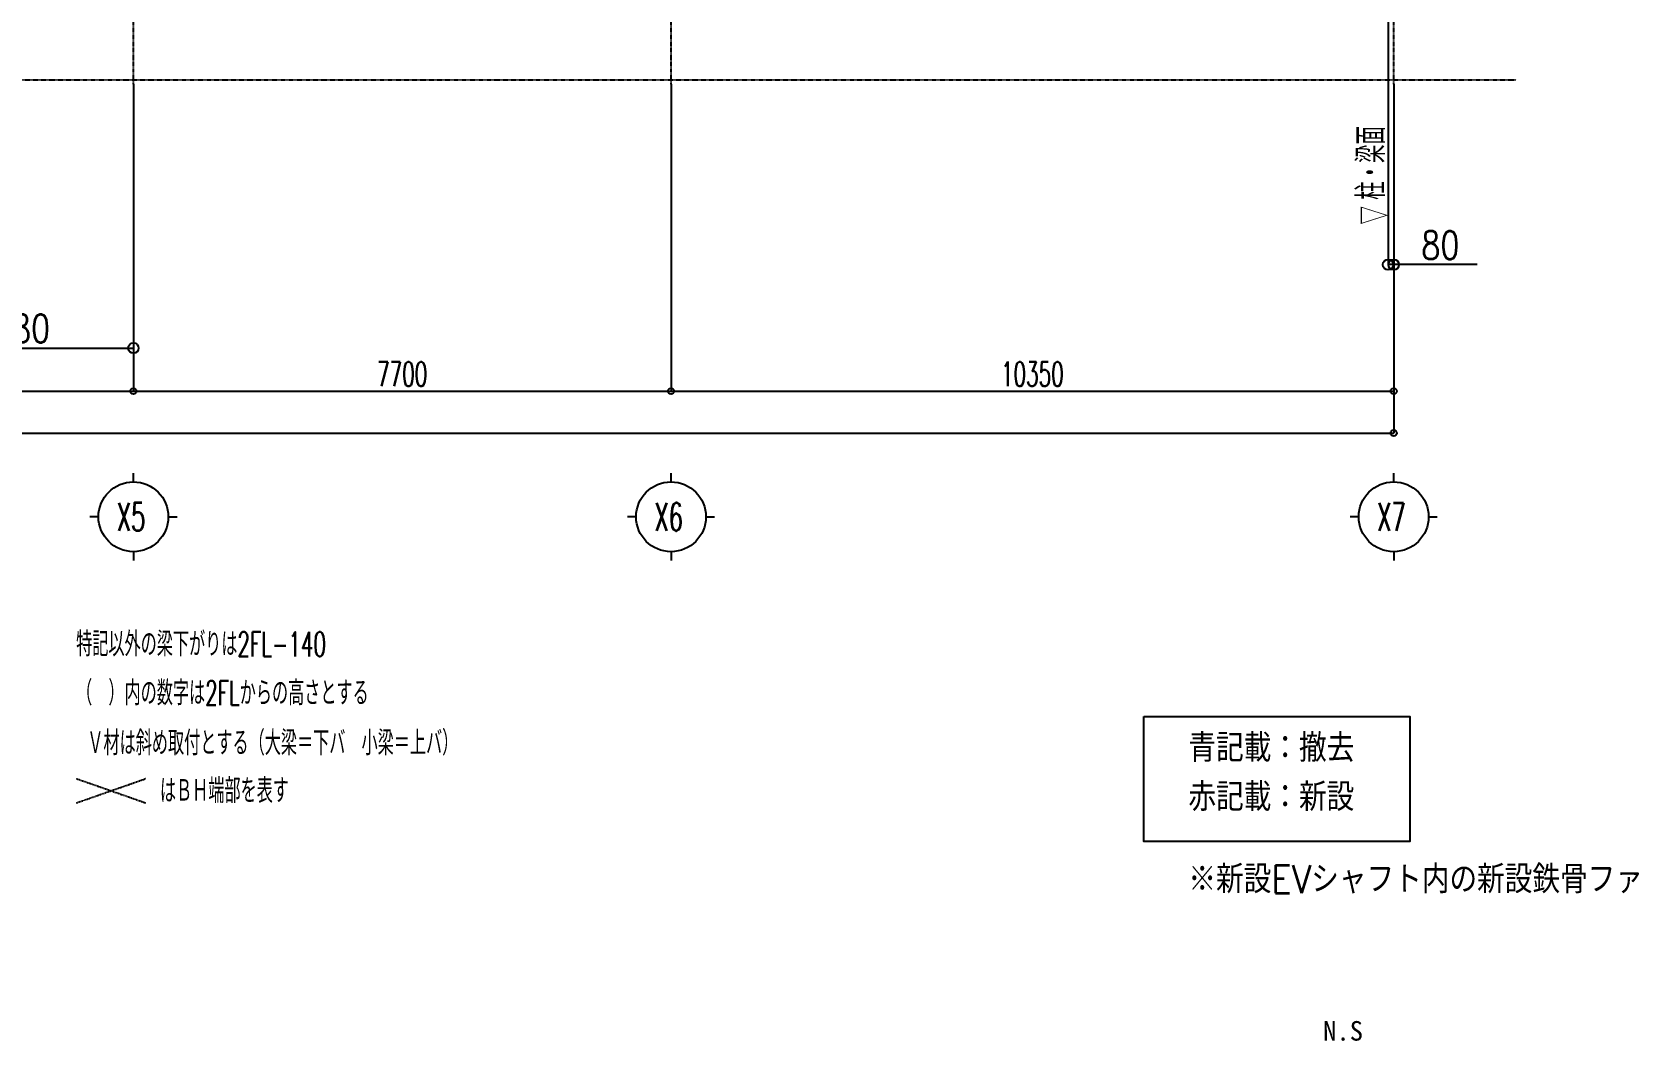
# Model space of a CAD drawing. Header units: millimetres. Extents: x -87051 to 180003, y -2961 to 97158.
# Drawn here: x 39429 to 62386, y 2728 to 17183 of the extents above; entities that cross this region are included whole.
import ezdxf
from ezdxf.enums import TextEntityAlignment as Align

# ---------------------------------------------------------------- set-up
doc = ezdxf.new("R2010")
doc.units = ezdxf.units.MM
doc.header["$LTSCALE"] = 0.2
doc.linetypes.add('CENTER', pattern=[2, 1.25, -0.25, 0.25, -0.25])
doc.linetypes.add('HIDDEN', pattern=[0.375, 0.25, -0.125])
doc.layers.add('1_文字', color=3, linetype='Continuous')
doc.layers.add('枠内記述', color=3, linetype='Continuous')
doc.layers.add('S-撤去', color=5, linetype='Continuous', lineweight=9, true_color=0x0000ff)
doc.layers.add('S-新設', color=1, linetype='Continuous', lineweight=9, true_color=0xff0000)
doc.styles.get("Standard").update_dxf_attribs({"font": 'simplex.shx', "width": 0.8, "height": 700, "bigfont": 'extfont2.shx'})
doc.styles.add('ゴシック', font='MS Gothic.ttf', dxfattribs={"height": 4})

msp = doc.modelspace()

# ---------------------------------------------------------------- linework, layer by layer
at = {"color": 8, "linetype": 'CENTER'}
for p, q in [((40880.4, 16438.1), (40880.4, 49550.6)), ((48580.4, 16438.1), (48580.4, 49550.6)), ((58930.4, 16438.1), (58930.4, 49550.6)), ((10730.4, 16500.6), (60682.7, 16500.6))]:
    msp.add_line(p, q, dxfattribs=at)
at = {"color": 8, "linetype": 'Continuous'}
for p, q in [((58850.4, 18423.1), (58850.4, 13850.8)), ((40880.4, 16438.1), (40880.4, 12038.1)), ((40880.4, 16438.1), (40880.4, 12038.1)), ((48580.4, 16438.1), (48580.4, 12038.1)), ((48580.4, 16438.1), (48580.4, 12038.1)), ((58930.4, 16438.1), (58930.4, 11438.1)), ((58930.4, 16438.1), (58930.4, 12038.1)), ((58930.4, 16400.6), (58930.4, 13850.8)), ((58930.4, 13850.8), (58850.4, 13850.8)), ((60124.7, 13850.8), (58930.4, 13850.8)), ((37400.4, 12655.7), (40880.4, 12655.7)), ((30680.4, 12038.1), (40880.4, 12038.1)), ((40880.4, 12038.1), (48580.4, 12038.1)), ((48580.4, 12038.1), (58930.4, 12038.1)), ((10730.4, 11438.1), (58930.4, 11438.1)), ((40880.4, 10738.1), (40880.4, 10863.1)), ((48580.4, 10738.1), (48580.4, 10863.1)), ((58930.4, 10738.1), (58930.4, 10863.1)), ((40380.4, 10238.1), (40255.4, 10238.1)), ((41380.4, 10238.1), (41505.4, 10238.1)), ((48080.4, 10238.1), (47955.4, 10238.1)), ((49080.4, 10238.1), (49205.4, 10238.1)), ((58430.4, 10238.1), (58305.4, 10238.1)), ((59430.4, 10238.1), (59555.4, 10238.1)), ((40880.4, 9738.1), (40880.4, 9613.1)), ((48580.4, 9738.1), (48580.4, 9613.1)), ((58930.4, 9738.1), (58930.4, 9613.1))]:
    msp.add_line(p, q, dxfattribs=at)
at = {"color": 8, "linetype": 'HIDDEN'}
for p, q in [((40060.4, 6138.1), (41060.4, 6488.1)), ((40060.4, 6488.1), (41060.4, 6138.1))]:
    msp.add_line(p, q, dxfattribs=at)
at = {"color": 8, "linetype": 'Continuous'}
for centre, radius in [((58850.4, 13850.8), 75), ((58930.4, 13850.8), 75), ((40880.4, 12655.7), 75), ((40880.4, 12038.1), 43.8), ((40880.4, 12038.1), 43.8), ((48580.4, 12038.1), 43.8), ((48580.4, 12038.1), 43.8), ((58930.4, 12038.1), 43.8), ((58930.4, 11438.1), 43.8), ((40880.4, 10238.1), 500), ((48580.4, 10238.1), 500), ((58930.4, 10238.1), 500)]:
    msp.add_circle(centre, radius, dxfattribs=at)
at = {"layer": '1_文字'}
msp.add_lwpolyline([(55353.2, 7377.9), (59163.9, 7377.9), (59163.9, 5586), (55353.2, 5586)], close=True, dxfattribs=at)

# ---------------------------------------------------------------- texts
at = {"color": 8, "width": 0.6}
for s, rotation, p in [('柱・梁面', 90, (58607.7, 15308)), ('△', 270, (58615.7, 14557.9))]:
    msp.add_text(s, height=400, rotation=rotation, dxfattribs=at).set_placement(p, align=Align.MIDDLE_CENTER)
at = {"color": 8}
for s, height, width, p in [('80', 400, 0.8, (59324.7, 13930.8)), ('X5', 400, 0.6, (40640.4, 10038.1)), ('X6', 400, 0.6, (48340.4, 10038.1)), ('X7', 400, 0.6, (58690.4, 10038.1)), ('特記以外の梁下がりは2FL-140', 350, 0.6, (40060.4, 8238.1)), ('（\u3000）内の数字は2FLからの高さとする', 350, 0.6, (40060.4, 7538.1)), ('Ｖ材は斜め取付とする（大梁＝下バ\u3000小梁＝上バ）', 350, 0.6, (40220.9, 6822)), ('はＢＨ端部を表す', 350, 0.6, (41260.4, 6138.1))]:
    msp.add_text(s, height=height, dxfattribs=dict(at, width=width)).set_placement(p)
for s, height, width, p in [('3480', 400, 0.8, (39140.4, 12735.7)), ('7700', 350, 0.6, (44730.4, 12108.1)), ('10350', 350, 0.6, (53755.4, 12108.1))]:
    msp.add_text(s, height=height, dxfattribs=dict(at, width=width)).set_placement(p, align=Align.CENTER)
at = {"layer": 'S-撤去', "width": 0.9}
msp.add_text('青記載：撤去', height=400, dxfattribs=at).set_placement((55990.4, 6928), align=Align.MIDDLE_LEFT)
at = {"layer": 'S-新設', "width": 0.9}
for s, p in [('赤記載：新設', (55990.4, 6223.9)), ('※新設EVシャフト内の新設鉄骨ファスナーはEV詳細図による。', (55990.4, 5044.9))]:
    msp.add_text(s, height=400, dxfattribs=at).set_placement(p, align=Align.MIDDLE_LEFT)
at = {"layer": '枠内記述', "linetype": 'ByBlock', "lineweight": -2, "style": 'ゴシック'}
msp.add_text('N.S', height=280, dxfattribs=at).set_placement((57920, 2733))

doc.saveas('drawing.dxf')
